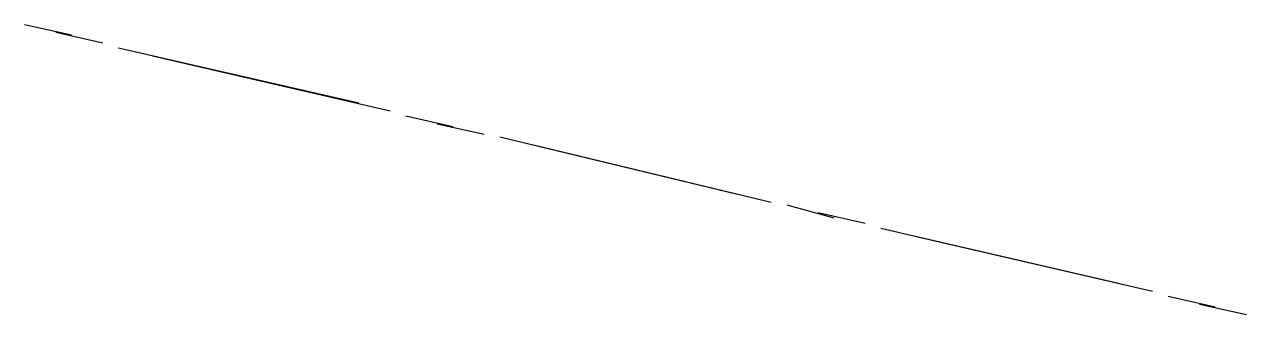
# Model space of a CAD drawing. Header units: feet. Extents: x -84 to 198, y -22 to 181.
# Drawn here: x 109.61 to 115.85, y 76.26 to 77.74 of the extents above; entities that cross this region are included whole.
import ezdxf

# ---------------------------------------------------------------- set-up
doc = ezdxf.new("R2010")
doc.units = ezdxf.units.FT
doc.layers.add('A-LINEA', color=7, linetype='CONTINUOUS')

msp = doc.modelspace()

# ---------------------------------------------------------------- linework, layer by layer
at = {"layer": 'A-LINEA'}
for p, q in [((109.6133, 77.7378), (109.8533, 77.6844)), ((109.6133, 77.7378), (109.8533, 77.6844)), ((109.7733, 77.6978), (110.0133, 77.6444)), ((110.0933, 77.6178), (111.32, 77.3378)), ((110.0933, 77.6178), (111.32, 77.3378)), ((110.2667, 77.5778), (111.48, 77.2978)), ((111.56, 77.2711), (111.8, 77.2178)), ((111.56, 77.2711), (111.8, 77.2178)), ((111.72, 77.2311), (111.96, 77.1778)), ((112.04, 77.1644), (113.2533, 76.8711)), ((112.04, 77.1644), (113.2533, 76.8711)), ((112.2133, 77.1244), (113.4267, 76.8311)), ((113.5067, 76.8178), (113.7467, 76.7511)), ((113.5067, 76.8178), (113.7467, 76.7511)), ((113.6667, 76.7778), (113.9067, 76.7244)), ((113.9867, 76.6978), (115.2, 76.4178)), ((113.9867, 76.6978), (115.2, 76.4178)), ((114.16, 76.6578), (115.3733, 76.3778)), ((115.4533, 76.3511), (115.6933, 76.2978)), ((115.4533, 76.3511), (115.6933, 76.2978)), ((115.6133, 76.3111), (115.8533, 76.2578))]:
    msp.add_line(p, q, dxfattribs=at)

doc.saveas('drawing.dxf')
